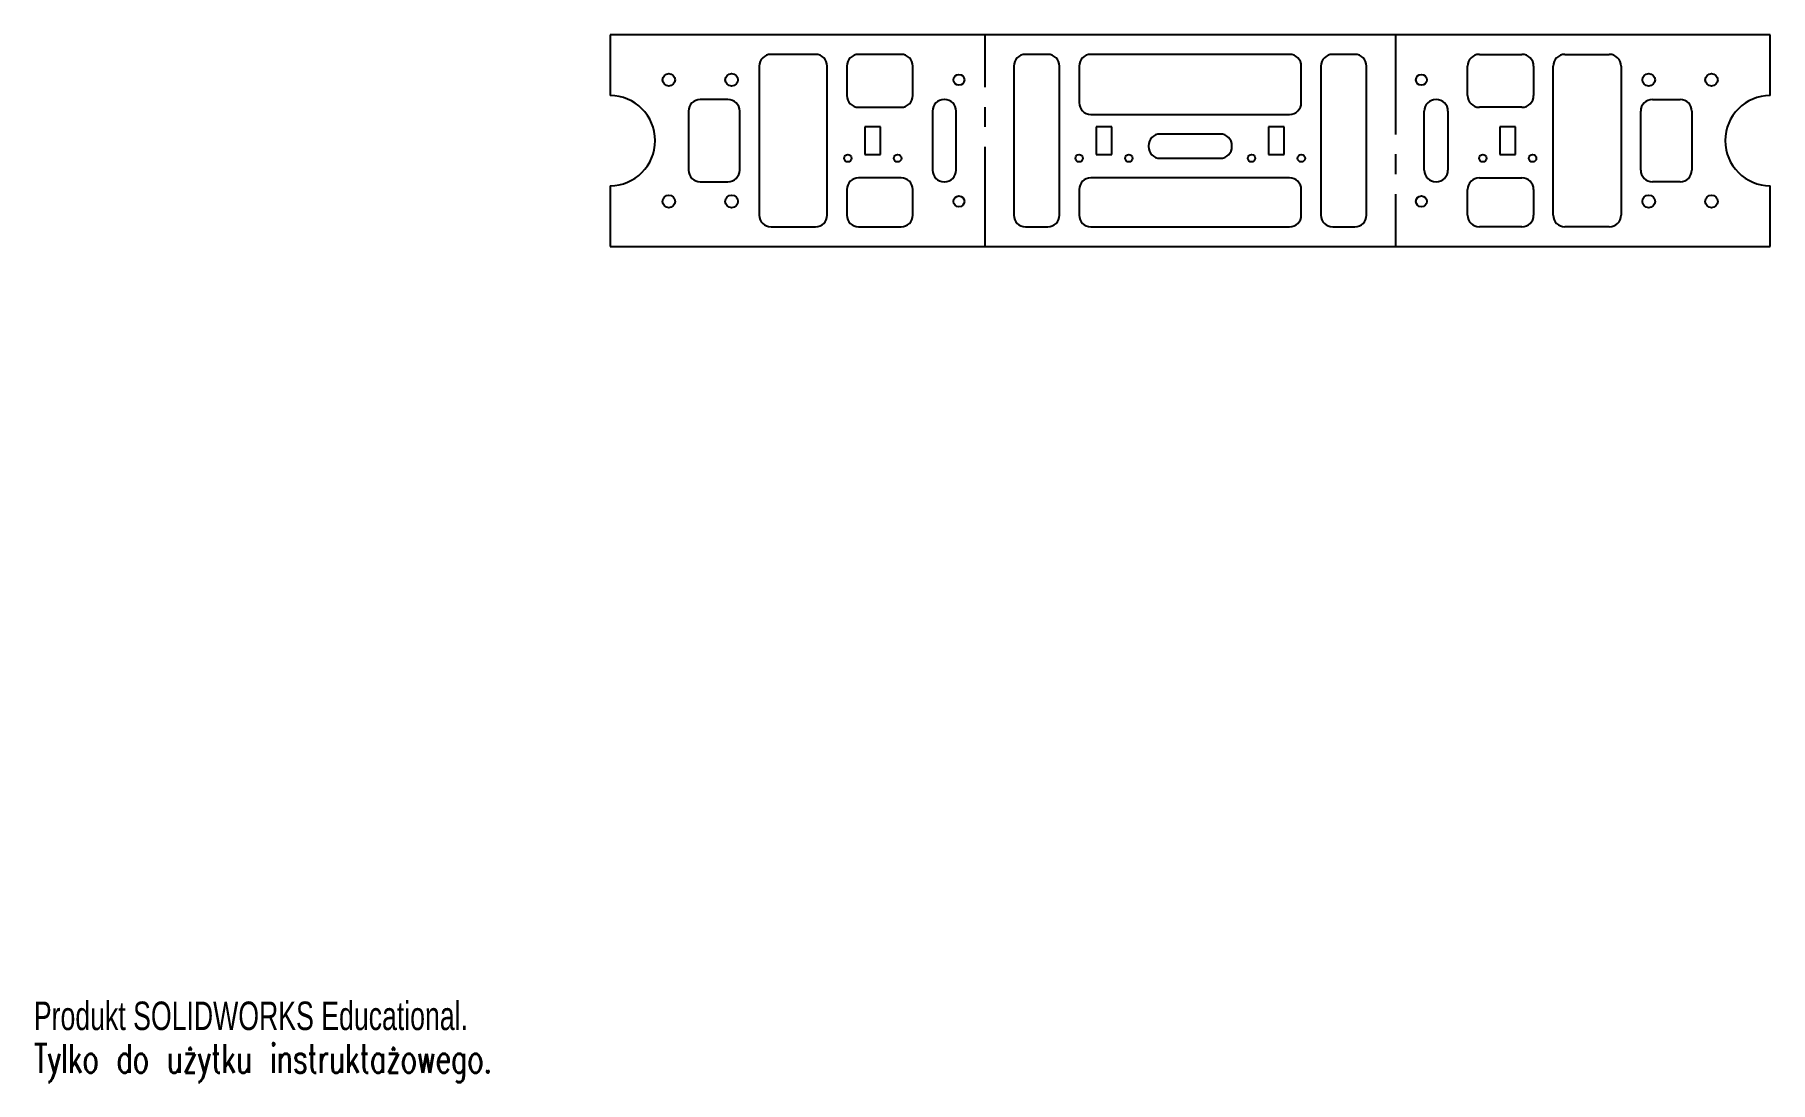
# Model space of a CAD drawing. Header units: millimetres. Extents: x 0 to 222, y 0 to 133.
import ezdxf

# ---------------------------------------------------------------- set-up
doc = ezdxf.new("R2010")
doc.units = ezdxf.units.MM
doc.linetypes.add('CENTERX2', pattern=[20.32, 12.7, -2.54, 2.54, -2.54])
doc.styles.add('SLDTEXTSTYLE0', font='TXT', dxfattribs={"width": 0.7})
doc.styles.add('SLDTEXTSTYLE1', font='TXT', dxfattribs={"width": 0.7, "bigfont": 'bigfont'})

msp = doc.modelspace()

# ---------------------------------------------------------------- linework, layer by layer
at = {"color": 7, "linetype": 'Continuous', "lineweight": 25}
for p, q in [((73.51, 133.41), (73.51, 125.66)), ((221.51, 133.41), (73.51, 133.41)), ((221.51, 125.66), (221.51, 133.41)), ((99.71, 130.91), (94.04, 130.91)), ((110.63, 130.91), (105.21, 130.91)), ((129.34, 130.91), (126.51, 130.91)), ((160.19, 130.91), (134.84, 130.91)), ((168.51, 130.91), (165.69, 130.91)), ((184.4, 130.91), (189.82, 130.91)), ((195.32, 130.91), (200.98, 130.91)), ((92.54, 129.41), (92.54, 110.41)), ((101.21, 110.41), (101.21, 129.41)), ((103.71, 129.41), (103.71, 125.66)), ((112.13, 125.66), (112.13, 129.41)), ((125.01, 129.41), (125.01, 110.41)), ((130.84, 110.41), (130.84, 129.41)), ((133.34, 129.41), (133.34, 124.75)), ((161.69, 124.75), (161.69, 129.41)), ((164.19, 129.41), (164.19, 110.41)), ((170.01, 110.41), (170.01, 129.41)), ((182.9, 125.66), (182.9, 129.41)), ((191.32, 129.41), (191.32, 125.66)), ((193.82, 110.41), (193.82, 129.41)), ((202.48, 129.41), (202.48, 110.41)), ((88.54, 125.16), (85.01, 125.16)), ((105.21, 124.16), (110.63, 124.16)), ((116.16, 125.16), (116.13, 125.16)), ((178.87, 125.16), (178.9, 125.16)), ((189.82, 124.16), (184.4, 124.16)), ((206.48, 125.16), (210.01, 125.16)), ((83.51, 123.66), (83.51, 116.16)), ((90.04, 116.16), (90.04, 123.66)), ((114.63, 123.66), (114.63, 116.16)), ((117.66, 116.16), (117.66, 123.66)), ((134.84, 123.25), (160.19, 123.25)), ((177.37, 116.16), (177.37, 123.66)), ((180.4, 123.66), (180.4, 116.16)), ((204.98, 116.16), (204.98, 123.66)), ((211.51, 123.66), (211.51, 116.16)), ((108.01, 121.66), (106.01, 121.66)), ((106.01, 121.66), (106.01, 118.16)), ((108.01, 118.16), (108.01, 121.66)), ((137.51, 121.66), (135.51, 121.66)), ((135.51, 121.66), (135.51, 118.16)), ((137.51, 118.16), (137.51, 121.66)), ((151.34, 120.75), (143.69, 120.75)), ((159.51, 121.66), (157.51, 121.66)), ((157.51, 121.66), (157.51, 118.16)), ((159.51, 118.16), (159.51, 121.66)), ((189.01, 121.66), (187.01, 121.66)), ((187.01, 121.66), (187.01, 118.16)), ((189.01, 118.16), (189.01, 121.66)), ((106.01, 118.16), (108.01, 118.16)), ((135.51, 118.16), (137.51, 118.16)), ((142.19, 119.25), (142.19, 119.16)), ((143.69, 117.66), (151.34, 117.66)), ((152.84, 119.16), (152.84, 119.25)), ((157.51, 118.16), (159.51, 118.16)), ((187.01, 118.16), (189.01, 118.16)), ((110.63, 115.16), (105.21, 115.16)), ((160.19, 115.16), (134.84, 115.16)), ((184.4, 115.16), (189.82, 115.16)), ((73.51, 114.16), (73.51, 106.41)), ((85.01, 114.66), (88.54, 114.66)), ((103.71, 113.66), (103.71, 110.41)), ((112.13, 110.41), (112.13, 113.66)), ((116.13, 114.66), (116.16, 114.66)), ((133.34, 113.66), (133.34, 110.41)), ((161.69, 110.41), (161.69, 113.66)), ((178.9, 114.66), (178.87, 114.66)), ((182.9, 110.41), (182.9, 113.66)), ((191.32, 113.66), (191.32, 110.41)), ((210.01, 114.66), (206.48, 114.66)), ((221.51, 106.41), (221.51, 114.16)), ((94.04, 108.91), (99.71, 108.91)), ((105.21, 108.91), (110.63, 108.91)), ((126.51, 108.91), (129.34, 108.91)), ((134.84, 108.91), (160.19, 108.91)), ((165.69, 108.91), (168.51, 108.91)), ((189.82, 108.91), (184.4, 108.91)), ((200.98, 108.91), (195.32, 108.91)), ((73.51, 106.41), (221.51, 106.41))]:
    msp.add_line(p, q, dxfattribs=at)
at = {"color": 7, "linetype": 'CENTERX2'}
for p, q in [((121.34, 106.41), (121.34, 133.41)), ((173.69, 133.41), (173.69, 106.41))]:
    msp.add_line(p, q, dxfattribs=at)
at = {"color": 7, "linetype": 'Continuous', "lineweight": 25}
for centre, radius in [((81.01, 127.66), 0.8), ((89.01, 127.66), 0.8), ((206.01, 127.66), 0.8), ((214.01, 127.66), 0.8), ((118.01, 127.66), 0.7), ((177.01, 127.66), 0.7), ((103.84, 117.66), 0.475), ((110.19, 117.66), 0.475), ((133.34, 117.66), 0.475), ((139.69, 117.66), 0.475), ((155.34, 117.66), 0.475), ((161.69, 117.66), 0.475), ((184.84, 117.66), 0.475), ((191.19, 117.66), 0.475), ((81.01, 112.16), 0.8), ((89.01, 112.16), 0.8), ((206.01, 112.16), 0.8), ((214.01, 112.16), 0.8), ((118.01, 112.16), 0.7), ((177.01, 112.16), 0.7)]:
    msp.add_circle(centre, radius, dxfattribs=at)
for centre, radius, start, end in [((94.04, 129.41), 1.5, 90, 180), ((99.71, 129.41), 1.5, 0, 90), ((105.21, 129.41), 1.5, 90, 180), ((110.63, 129.41), 1.5, 0, 90), ((126.51, 129.41), 1.5, 90, 180), ((129.34, 129.41), 1.5, 0, 90), ((134.84, 129.41), 1.5, 90, 180), ((160.19, 129.41), 1.5, 0, 90), ((165.69, 129.41), 1.5, 90, 180), ((168.51, 129.41), 1.5, 0, 90), ((184.4, 129.41), 1.5, 90, 180), ((189.82, 129.41), 1.5, 0, 90), ((195.32, 129.41), 1.5, 90, 180), ((200.98, 129.41), 1.5, 0, 90), ((73.51, 119.91), 5.75, 270, 90), ((85.01, 123.66), 1.5, 90, 180), ((88.54, 123.66), 1.5, 0, 90), ((105.21, 125.66), 1.5, 180, 270), ((110.63, 125.66), 1.5, 270, 0), ((116.13, 123.66), 1.5, 90, 180), ((116.16, 123.66), 1.5, 0, 90), ((134.84, 124.75), 1.5, 180, 270), ((160.19, 124.75), 1.5, 270, 0), ((178.87, 123.66), 1.5, 90, 180), ((178.9, 123.66), 1.5, 0, 90), ((184.4, 125.66), 1.5, 180, 270), ((189.82, 125.66), 1.5, 270, 0), ((206.48, 123.66), 1.5, 90, 180), ((210.01, 123.66), 1.5, 0, 90), ((221.51, 119.91), 5.75, 90, 270), ((143.69, 119.25), 1.5, 90, 180), ((151.34, 119.25), 1.5, 0, 90), ((143.69, 119.16), 1.5, 180, 270), ((151.34, 119.16), 1.5, 270, 0), ((85.01, 116.16), 1.5, 180, 270), ((88.54, 116.16), 1.5, 270, 0), ((105.21, 113.66), 1.5, 90, 180), ((110.63, 113.66), 1.5, 0, 90), ((116.13, 116.16), 1.5, 180, 270), ((116.16, 116.16), 1.5, 270, 0), ((134.84, 113.66), 1.5, 90, 180), ((160.19, 113.66), 1.5, 0, 90), ((178.87, 116.16), 1.5, 180, 270), ((178.9, 116.16), 1.5, 270, 0), ((184.4, 113.66), 1.5, 90, 180), ((189.82, 113.66), 1.5, 360, 90), ((206.48, 116.16), 1.5, 180, 270), ((210.01, 116.16), 1.5, 270, 0), ((94.04, 110.41), 1.5, 180, 270), ((99.71, 110.41), 1.5, 270, 0), ((105.21, 110.41), 1.5, 180, 270), ((110.63, 110.41), 1.5, 270, 0), ((126.51, 110.41), 1.5, 180, 270), ((129.34, 110.41), 1.5, 270, 0), ((134.84, 110.41), 1.5, 180, 270), ((160.19, 110.41), 1.5, 270, 0), ((165.69, 110.41), 1.5, 180, 270), ((168.51, 110.41), 1.5, 270, 0), ((184.4, 110.41), 1.5, 180, 270), ((189.82, 110.41), 1.5, 270, 0), ((195.32, 110.41), 1.5, 180, 270), ((200.98, 110.41), 1.5, 270, 0)]:
    msp.add_arc(centre, radius, start, end, dxfattribs=at)

# ---------------------------------------------------------------- texts
at = {"color": 7, "linetype": 'Continuous', "char_height": 3.633, "attachment_point": 1}
for s, insert, style in [('Produkt SOLIDWORKS Educational.', (0, 10.13), 'SLDTEXTSTYLE0'), ('Tylko do użytku instruktażowego.', (0, 4.68), 'SLDTEXTSTYLE1')]:
    msp.add_mtext(s, dxfattribs=dict(at, insert=insert, style=style))

doc.saveas('drawing.dxf')
